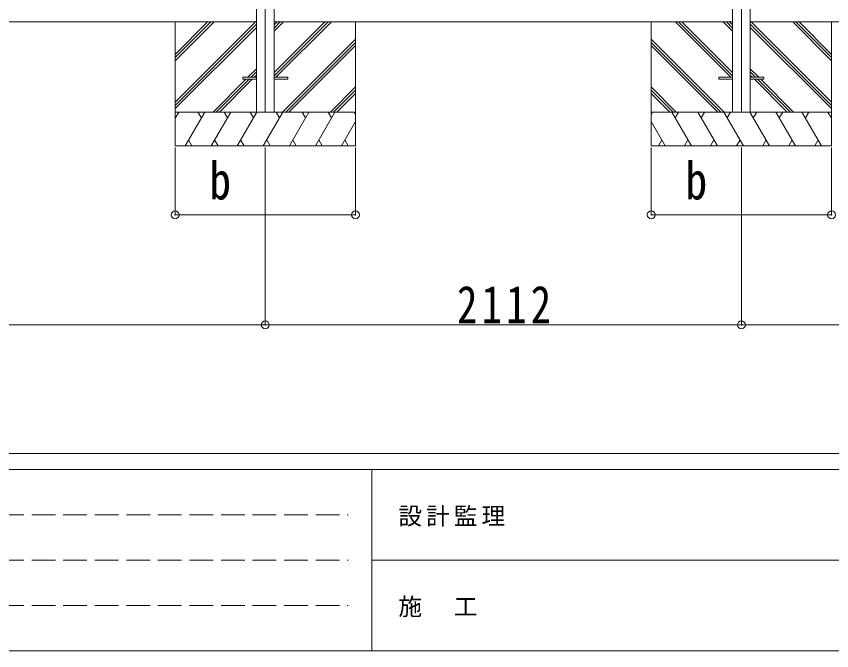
# Model space of a CAD drawing. Units: millimetres at full size; details may follow other scales. Extents: x -9783 to 9892, y -6828 to 6752.
# Drawn here: x -5546 to -1929, y -6828 to -4011 of the extents above; entities that cross this region are included whole.
import ezdxf
from ezdxf.enums import TextEntityAlignment as Align

# ---------------------------------------------------------------- set-up
doc = ezdxf.new("R2010")
doc.units = ezdxf.units.MM
doc.header["$LTSCALE"] = 35
doc.header["$PDMODE"] = 32
doc.header["$PDSIZE"] = 35
doc.linetypes.add('DASHED3', pattern=[4, 3, -1])
for name, color, linetype, lineweight in [('0-0_0', 7, 'Continuous', 9), ('0-1_本体', 4, 'Continuous', 9), ('0-2_部品', 7, 'Continuous', 9), ('0-8_PARTS2', 2, 'Continuous', 9), ('0-A_寸法', 6, 'Continuous', 9), ('F-0_240', 7, 'Continuous', 9)]:
    doc.layers.add(name, color=color, linetype=linetype, lineweight=lineweight)
doc.styles.add('ＭＳ ゴシック', font='')
doc.styles.get('ＭＳ ゴシック').set_extended_font_data('MS Gothic')

msp = doc.modelspace()

# ---------------------------------------------------------------- linework, layer by layer
at = {"layer": '0-0_0'}
for p, q in [((-4481.17, -4036.17), (-7302.17, -4036.17)), ((-4841.67, -4036.17), (-4841.67, -4586.17)), ((-4841.67, -4392.48), (-4485.36, -4036.17)), ((-4841.67, -4180.35), (-4697.49, -4036.17)), ((-4841.67, -4194.49), (-4683.35, -4036.17)), ((-4841.67, -4208.63), (-4669.21, -4036.17)), ((-4841.67, -4406.62), (-4481.17, -4046.12)), ((-4402.17, -4261.35), (-4176.99, -4036.17)), ((-4402.17, -4275.49), (-4162.85, -4036.17)), ((-4402.17, -4077.5), (-4360.84, -4036.17)), ((-4402.17, -4063.36), (-4374.98, -4036.17)), ((-4402.17, -4049.22), (-4389.13, -4036.17)), ((-2709.17, -4036.17), (-4402.17, -4036.17)), ((-4394.21, -4281.67), (-4148.71, -4036.17)), ((-4062.17, -4036.17), (-2369.17, -4036.17)), ((-4041.67, -4036.17), (-4041.67, -4586.17)), ((-2729.67, -4036.17), (-2729.67, -4586.17)), ((-2377.13, -4281.67), (-2622.63, -4036.17)), ((-2369.17, -4275.49), (-2608.49, -4036.17)), ((-2369.17, -4261.35), (-2594.35, -4036.17)), ((-2369.17, -4077.5), (-2410.5, -4036.17)), ((-2369.17, -4063.36), (-2396.36, -4036.17)), ((-2369.17, -4049.22), (-2382.22, -4036.17)), ((-2290.17, -4036.17), (530.83, -4036.17)), ((-1929.67, -4406.62), (-2290.17, -4046.12)), ((-1929.67, -4392.48), (-2285.98, -4036.17)), ((-1929.67, -4208.63), (-2102.13, -4036.17)), ((-1929.67, -4194.49), (-2087.99, -4036.17)), ((-1929.67, -4180.35), (-2073.85, -4036.17)), ((-1929.67, -4036.17), (-1929.67, -4586.17)), ((-4841.67, -4420.76), (-4481.17, -4060.27)), ((-1929.67, -4420.76), (-2290.17, -4060.27)), ((-4364.86, -4436.17), (-4041.67, -4112.98)), ((-2406.48, -4436.17), (-2729.67, -4112.98)), ((-4350.72, -4436.17), (-4041.67, -4127.12)), ((-4336.58, -4436.17), (-4041.67, -4141.27)), ((-2420.62, -4436.17), (-2729.67, -4127.12)), ((-2434.76, -4436.17), (-2729.67, -4141.27)), ((-4518.73, -4281.67), (-4481.17, -4244.11)), ((-4504.59, -4281.67), (-4481.17, -4258.26)), ((-2252.61, -4281.67), (-2290.17, -4244.11)), ((-2266.75, -4281.67), (-2290.17, -4258.26)), ((-4673.23, -4436.17), (-4527.73, -4290.67)), ((-4659.09, -4436.17), (-4513.59, -4290.67)), ((-4644.95, -4436.17), (-4499.45, -4290.67)), ((-4490.44, -4281.67), (-4481.17, -4272.4)), ((-2280.9, -4281.67), (-2290.17, -4272.4)), ((-2126.4, -4436.17), (-2271.9, -4290.67)), ((-2112.25, -4436.17), (-2257.75, -4290.67)), ((-2098.11, -4436.17), (-2243.61, -4290.67)), ((-4152.73, -4436.17), (-4041.67, -4325.11)), ((-4138.59, -4436.17), (-4041.67, -4339.25)), ((-2618.61, -4436.17), (-2729.67, -4325.11)), ((-2632.75, -4436.17), (-2729.67, -4339.25)), ((-4124.45, -4436.17), (-4041.67, -4353.4)), ((-2646.9, -4436.17), (-2729.67, -4353.4)), ((-4041.67, -4436.17), (-4841.67, -4436.17)), ((-4841.67, -4463.67), (-4825.79, -4436.17)), ((-4796.92, -4586.17), (-4710.32, -4436.17)), ((-4725.32, -4462.15), (-4740.32, -4436.17)), ((-4681.45, -4586.17), (-4594.85, -4436.17)), ((-4609.85, -4462.15), (-4624.85, -4436.17)), ((-4565.98, -4586.17), (-4479.38, -4436.17)), ((-4494.38, -4462.15), (-4509.38, -4436.17)), ((-4450.51, -4586.17), (-4363.91, -4436.17)), ((-4378.91, -4462.15), (-4393.91, -4436.17)), ((-4335.04, -4586.17), (-4248.44, -4436.17)), ((-4263.44, -4462.15), (-4278.44, -4436.17)), ((-4219.57, -4586.17), (-4132.97, -4436.17)), ((-4162.97, -4436.17), (-4147.97, -4462.15)), ((-4047.5, -4436.17), (-4041.67, -4446.27)), ((-2729.67, -4436.17), (-1929.67, -4436.17)), ((-2723.84, -4436.17), (-2729.67, -4446.27)), ((-2551.77, -4586.17), (-2638.37, -4436.17)), ((-2608.37, -4436.17), (-2623.37, -4462.15)), ((-2436.3, -4586.17), (-2522.9, -4436.17)), ((-2507.9, -4462.15), (-2492.9, -4436.17)), ((-2320.83, -4586.17), (-2407.43, -4436.17)), ((-2392.43, -4462.15), (-2377.43, -4436.17)), ((-2205.36, -4586.17), (-2291.96, -4436.17)), ((-2276.96, -4462.15), (-2261.96, -4436.17)), ((-2089.89, -4586.17), (-2176.49, -4436.17)), ((-2161.49, -4462.15), (-2146.49, -4436.17)), ((-1974.42, -4586.17), (-2061.02, -4436.17)), ((-2046.02, -4462.15), (-2031.02, -4436.17)), ((-1929.67, -4463.67), (-1945.55, -4436.17)), ((-4104.1, -4586.17), (-4041.67, -4478.03)), ((-2667.24, -4586.17), (-2729.67, -4478.03)), ((-4841.67, -4586.17), (-4041.67, -4586.17)), ((-4781.93, -4560.19), (-4766.93, -4586.17)), ((-4666.46, -4560.19), (-4651.46, -4586.17)), ((-4550.98, -4560.19), (-4535.99, -4586.17)), ((-4435.51, -4560.19), (-4420.52, -4586.17)), ((-4320.05, -4560.19), (-4305.05, -4586.17)), ((-4204.58, -4560.19), (-4189.58, -4586.17)), ((-4089.11, -4560.19), (-4074.11, -4586.17)), ((-1929.67, -4586.17), (-2729.67, -4586.17)), ((-2682.24, -4560.19), (-2697.24, -4586.17)), ((-2566.77, -4560.19), (-2581.77, -4586.17)), ((-2451.3, -4560.19), (-2466.3, -4586.17)), ((-2335.83, -4560.19), (-2350.83, -4586.17)), ((-2220.36, -4560.19), (-2235.36, -4586.17)), ((-2104.89, -4560.19), (-2119.89, -4586.17)), ((-1989.42, -4560.19), (-2004.41, -4586.17))]:
    msp.add_line(p, q, dxfattribs=at)
at = {"layer": '0-1_本体'}
for p, q in [((-4481.17, -1459.08), (-4481.17, -4436.17)), ((-4402.17, -1459.08), (-4402.17, -4436.17)), ((-2369.17, -1459.08), (-2369.17, -4436.17)), ((-2290.17, -1459.08), (-2290.17, -4436.17))]:
    msp.add_line(p, q, dxfattribs=at)
at = {"layer": '0-2_部品', "color": 4}
for p, q in [((-4541.67, -4281.67), (-4481.17, -4281.67)), ((-4541.67, -4281.67), (-4541.67, -4290.67)), ((-4481.17, -4290.67), (-4541.67, -4290.67)), ((-4402.17, -4281.67), (-4341.67, -4281.67)), ((-4341.67, -4290.67), (-4402.17, -4290.67)), ((-4341.67, -4281.67), (-4341.67, -4290.67)), ((-2369.17, -4281.67), (-2429.67, -4281.67)), ((-2429.67, -4281.67), (-2429.67, -4290.67)), ((-2429.67, -4290.67), (-2369.17, -4290.67)), ((-2229.67, -4281.67), (-2290.17, -4281.67)), ((-2290.17, -4290.67), (-2229.67, -4290.67)), ((-2229.67, -4281.67), (-2229.67, -4290.67))]:
    msp.add_line(p, q, dxfattribs=at)
at = {"layer": '0-8_PARTS2'}
for p, q in [((-4441.67, -1456.29), (-4441.67, -4438.97)), ((-2329.67, -1456.29), (-2329.67, -4438.97))]:
    msp.add_line(p, q, dxfattribs=at)
at = {"layer": '0-A_寸法'}
for p, q in [((-4841.67, -4892.83), (-4841.67, -4594.17)), ((-4441.67, -5381.35), (-4441.67, -4594.17)), ((-4041.67, -4892.83), (-4041.67, -4594.17)), ((-2729.67, -4892.83), (-2729.67, -4594.17)), ((-2329.67, -5381.35), (-2329.67, -4594.17)), ((-1929.67, -4892.83), (-1929.67, -4594.17)), ((-4841.67, -4892.83), (-4041.67, -4892.83)), ((-1929.67, -4892.83), (-2729.67, -4892.83)), ((-7341.67, -5381.35), (-4441.67, -5381.35)), ((-4441.67, -5381.35), (-2329.67, -5381.35)), ((570.33, -5381.35), (-2329.67, -5381.35))]:
    msp.add_line(p, q, dxfattribs=at)
for p in [(-4841.67, -4892.83), (-4041.67, -4892.83), (-2729.67, -4892.83), (-1929.67, -4892.83), (-4441.67, -5381.35), (-2329.67, -5381.35)]:
    msp.add_point(p, dxfattribs=at)
at = {"layer": 'F-0_240', "color": 5}
for p, q in [((-9783.03, -5953.1), (9396.97, -5953.1)), ((-9783.03, -6023.1), (6285.75, -6023.1)), ((-3969.25, -6023.1), (-3969.25, -6828.1)), ((-3969.25, -6425.6), (3205.75, -6425.6)), ((-9783.03, -6828.1), (9396.97, -6828.1))]:
    msp.add_line(p, q, dxfattribs=at)
at = {"layer": 'F-0_240', "color": 4, "linetype": 'DASHED3'}
for p, q in [((-9678.03, -6224.35), (-4074.25, -6224.35)), ((-9678.03, -6425.6), (-4074.25, -6425.6)), ((-9678.03, -6626.85), (-4074.25, -6626.85))]:
    msp.add_line(p, q, dxfattribs=at)

# ---------------------------------------------------------------- texts
at = {"layer": '0-A_寸法', "color": 7, "style": 'ＭＳ ゴシック', "width": 0.85}
for p in [(-4689.8, -4873.83), (-2577.8, -4873.83)]:
    msp.add_text('b', height=166.8, dxfattribs=at).set_placement(p, align=Align.BOTTOM_LEFT)
at = {"layer": '0-A_寸法', "color": 7, "insert": (-3591.3, -5374.35), "char_height": 166.8, "attachment_point": 7, "style": 'ＭＳ ゴシック'}
msp.add_mtext('\\T1.2;\\W0.8;2112', dxfattribs=at)
at = {"layer": 'F-0_240', "char_height": 76.98, "attachment_point": 7, "style": 'ＭＳ ゴシック'}
for s, insert in [('\\T1.17;設計監理', (-3851.04, -6276.85)), ('\\T1.17;施\u3000工', (-3851.04, -6679.35))]:
    msp.add_mtext(s, dxfattribs=dict(at, insert=insert))

doc.saveas('drawing.dxf')
